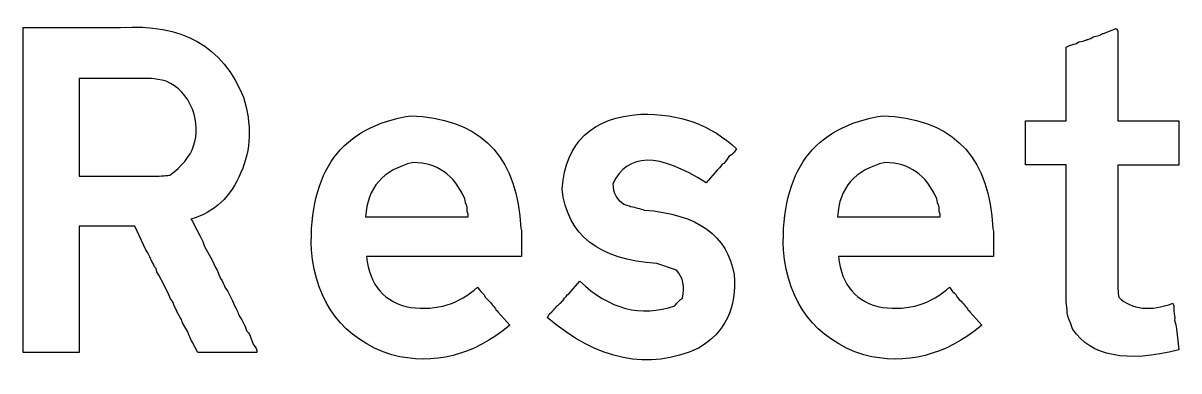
# Model space of a CAD drawing. Extents: x 80 to 325, y 41 to 447.
# Drawn here: x 197.78 to 207.18, y 124.87 to 127.69 of the extents above; entities that cross this region are included whole.
import ezdxf

# ---------------------------------------------------------------- set-up
doc = ezdxf.new("R2010")
doc.units = 0
doc.layers.add('For_Cutting', color=7, linetype='CONTINUOUS')

msp = doc.modelspace()

# ---------------------------------------------------------------- linework, layer by layer
at = {"layer": 'For_Cutting', "color": 7}
for points in [[(198.782145, 125.85329), (198.692575, 126.04621), (198.665015, 126.04621), (198.547882, 126.04621), (198.527212, 126.04621), (198.444532, 126.04621), (198.423862, 126.04621), (198.396302, 126.04621), (198.375632, 126.04621), (198.237828, 126.04621), (198.237828, 125.01957), (198.210268, 125.01957), (198.086245, 125.01957), (198.058685, 125.01957), (198.031125, 125.01957), (198.003565, 125.01957), (197.886431, 125.01957), (197.865761, 125.01957), (197.783081, 125.01957), (197.783081, 125.04717), (197.783081, 125.1712), (197.783081, 125.2263), (197.783081, 125.2814), (197.783081, 125.3021), (197.783081, 125.3297), (197.783081, 125.45372), (197.783081, 125.47442), (197.783081, 125.61223), (197.783081, 125.66733), (197.783081, 125.69493), (197.783081, 125.81895), (197.783081, 125.83965), (197.783081, 125.86035), (197.783081, 126.07394), (197.783081, 126.12214), (197.783081, 126.14284), (197.783081, 126.17044), (197.783081, 126.29447), (197.783081, 126.39097), (197.783081, 126.41167), (197.783081, 126.44617), (197.783081, 126.46687), (197.783081, 126.49447), (197.783081, 126.51517), (197.783081, 126.65298), (197.783081, 126.77011), (197.783081, 126.79081), (197.783081, 126.87351), (197.783081, 126.96311), (197.783081, 126.99071), (197.783081, 127.10784), (197.783081, 127.12854), (197.783081, 127.21124), (197.783081, 127.28704), (197.783081, 127.32144), (197.783081, 127.41104), (197.783081, 127.43864), (197.783081, 127.55577), (197.783081, 127.57647), (197.783081, 127.65917), (197.810683, 127.65808)], [(197.810683, 127.65808), (197.934707, 127.65808), (198.010497, 127.65808), (198.038057, 127.65808), (198.065617, 127.65808), (198.093177, 127.65808), (198.120737, 127.65808), (198.23787, 127.65808), (198.25854, 127.65808), (198.34122, 127.65808), (198.36189, 127.65808), (198.575486, 127.65808)], [(206.568123, 127.61155), (206.671474, 127.65119)], [(206.264963, 125.51534), (206.264963, 125.65314), (206.264963, 125.69444), (206.264963, 125.71514), (206.264963, 125.74274), (206.264963, 125.76344), (206.264963, 125.79784), (206.264963, 125.81854), (206.264963, 125.84614), (206.264963, 125.86684), (206.264963, 126.00464), (206.264963, 126.03224), (206.264963, 126.05984), (206.264963, 126.08054), (206.264963, 126.20457), (206.264963, 126.29417), (206.264963, 126.32177), (206.264963, 126.4389), (206.264963, 126.4596), (206.264963, 126.5423), (206.237403, 126.5423), (206.209843, 126.5423), (206.182283, 126.5423), (206.154723, 126.5423), (206.03759, 126.5423), (206.01692, 126.5423), (205.93424, 126.5423), (205.93424, 126.6388), (205.93424, 126.6595), (205.93424, 126.6939), (205.93424, 126.7146), (205.93424, 126.7422), (205.93424, 126.7629), (205.93424, 126.9007), (205.9618, 126.9007), (205.98936, 126.9007), (206.01692, 126.9007), (206.04448, 126.9007), (206.161613, 126.9007), (206.216733, 126.9007), (206.264963, 126.9007), (206.264963, 126.942), (206.264963, 126.9696), (206.264963, 127.09362), (206.264963, 127.16942), (206.264963, 127.19702), (206.264963, 127.22462), (206.264963, 127.25222), (206.264963, 127.27982), (206.264963, 127.39695), (206.264963, 127.41765), (206.264963, 127.50035), (206.292523, 127.51415), (206.320083, 127.52115), (206.347643, 127.52815), (206.368313, 127.54195), (206.402763, 127.54895)], [(206.464773, 127.56995), (206.485443, 127.58375), (206.540563, 127.59755)], [(206.685254, 127.61679), (206.685254, 126.9002), (206.719704, 126.9002), (206.747264, 126.9002), (206.781714, 126.9002), (206.809274, 126.9002), (206.843724, 126.9002), (206.933294, 126.9002), (206.960854, 126.9002), (207.077987, 126.9002), (207.133107, 126.9002), (207.181337, 126.9002), (207.181337, 126.54191), (207.146887, 126.54191), (207.119327, 126.54191), (207.084877, 126.54191), (207.057317, 126.54191), (207.022867, 126.54191), (206.933297, 126.54191), (206.905737, 126.54191), (206.788604, 126.54191), (206.767934, 126.54191), (206.685254, 126.54191), (206.685254, 125.61863)], [(198.782192, 127.2451), (198.692622, 127.2451), (198.665062, 127.2451), (198.541039, 127.2451), (198.513479, 127.2451), (198.485919, 127.2451), (198.458359, 127.2451), (198.341226, 127.2451), (198.320556, 127.2451), (198.237876, 127.2451), (198.237875, 126.45229)], [(198.947552, 127.2241), (198.913102, 127.2311), (198.878652, 127.2381)], [(200.933705, 126.94139), (200.933664, 126.9415)], [(202.806079, 126.95511), (202.806075, 126.95528)], [(204.771543, 126.94139), (204.771503, 126.9415)], [(203.584667, 126.67278), (203.563997, 126.64518), (203.543327, 126.62448), (203.522657, 126.61068), (203.508877, 126.58998), (203.495097, 126.56928), (203.481317, 126.55548), (203.467537, 126.54848)], [(198.237875, 126.45229), (198.258545, 126.45229), (198.279215, 126.45229), (198.417019, 126.45229), (198.451469, 126.45229), (198.479029, 126.45229), (198.513479, 126.45229), (198.582379, 126.45229), (198.609939, 126.45229), (198.685729, 126.45229), (198.706399, 126.45229), (198.727069, 126.45229), (198.754629, 126.45229), (198.775299, 126.45229), (198.823529, 126.45229)], [(203.426197, 126.50028), (203.336627, 126.39693)], [(200.568483, 126.12156), (200.609823, 126.12156), (200.726956, 126.12156), (200.768296, 126.12156), (200.802746, 126.12156), (200.844086, 126.12156), (200.871646, 126.12156), (200.99567, 126.12156), (201.07146, 126.12156), (201.09902, 126.12156), (201.12658, 126.12156), (201.15414, 126.12156), (201.1817, 126.12156), (201.298833, 126.12156), (201.353953, 126.12156), (201.402183, 126.12156), (201.402183, 126.14226)], [(201.822499, 126.12845), (201.829399, 126.0251)], [(204.406322, 126.12156), (204.447662, 126.12156), (204.564795, 126.12156), (204.606135, 126.12156), (204.640585, 126.12156), (204.681925, 126.12156), (204.709485, 126.12156), (204.833509, 126.12156), (204.909299, 126.12156), (204.936859, 126.12156), (204.964419, 126.12156), (204.991979, 126.12156), (205.019539, 126.12156), (205.136672, 126.12156), (205.191792, 126.12156), (205.240022, 126.12156), (205.240022, 126.14226)], [(205.660338, 126.12845), (205.667238, 126.0251)], [(199.147373, 126.10089), (199.161153, 126.08709), (199.168053, 126.06639), (199.223173, 125.96304), (199.243843, 125.92174), (199.257623, 125.88044), (199.319633, 125.77019), (199.347193, 125.70819), (199.360973, 125.68749), (199.367873, 125.66679), (199.388543, 125.61859)], [(201.836299, 126.0044), (201.836299, 125.79769), (201.781179, 125.79769), (201.643375, 125.79769), (201.622705, 125.79769), (201.602035, 125.79769), (201.388439, 125.79769), (201.340209, 125.79769), (201.298869, 125.79769), (201.250639, 125.79769), (201.209299, 125.79769), (201.174849, 125.79769), (201.133509, 125.79769), (201.105949, 125.79769), (200.981925, 125.79769), (200.906135, 125.79769), (200.878575, 125.79769), (200.851015, 125.79769), (200.823455, 125.79769), (200.795895, 125.79769), (200.678762, 125.79769), (200.658092, 125.79769), (200.575412, 125.79769)], [(205.674138, 126.0044), (205.674138, 125.79769), (205.619018, 125.79769), (205.481214, 125.79769), (205.460544, 125.79769), (205.439874, 125.79769), (205.226278, 125.79769), (205.178048, 125.79769), (205.136708, 125.79769), (205.088478, 125.79769), (205.047138, 125.79769), (205.012688, 125.79769), (204.971348, 125.79769), (204.943788, 125.79769), (204.819764, 125.79769), (204.743974, 125.79769), (204.716414, 125.79769), (204.688854, 125.79769), (204.661294, 125.79769), (204.633734, 125.79769), (204.516601, 125.79769), (204.495931, 125.79769), (204.413251, 125.79769)], [(198.995785, 125.43959), (198.982005, 125.45339), (198.975105, 125.46719), (198.968205, 125.48789), (198.926865, 125.57059), (198.885525, 125.64639), (198.871745, 125.67399), (198.864845, 125.70159), (198.851065, 125.71539), (198.844165, 125.73609), (198.830385, 125.75679), (198.823485, 125.77059)], [(203.095467, 125.68733), (202.936993, 125.74243)], [(202.199735, 125.47362), (202.206635, 125.48742), (202.220415, 125.49442), (202.309985, 125.59777)], [(199.464333, 125.48079), (199.485003, 125.43949), (199.498783, 125.40509)], [(201.533148, 125.48765), (201.540048, 125.46695), (201.560718, 125.44625)], [(205.370986, 125.48765), (205.377886, 125.46695), (205.398556, 125.44625)], [(199.030265, 125.36369), (199.023365, 125.37749), (199.009585, 125.40509), (199.002685, 125.42579)], [(202.172175, 125.43912), (202.185955, 125.45982)], [(207.133127, 125.41884), (207.140027, 125.39814), (207.140027, 125.35684)], [(199.119845, 125.19139), (199.099175, 125.22589), (199.078505, 125.26029), (199.071605, 125.28789)], [(201.643398, 125.34975), (201.739858, 125.23951)], [(202.048155, 125.30122), (202.061935, 125.32882), (202.082605, 125.34952), (202.096385, 125.36332)], [(205.481236, 125.34975), (205.577696, 125.23951)], [(206.271863, 125.34305), (206.271863, 125.36375)], [(199.602133, 125.19147), (199.615913, 125.17767), (199.622813, 125.16387), (199.629713, 125.15007), (199.657273, 125.08117)], [(206.320103, 125.20525), (206.313203, 125.21905), (206.299423, 125.26035)], [(207.160707, 125.21214), (207.181377, 125.03988)], [(199.684833, 125.01917), (199.664163, 125.01917), (199.540139, 125.01917), (199.450569, 125.01917), (199.423009, 125.01917), (199.305875, 125.01917), (199.285205, 125.01917), (199.202525, 125.01917), (199.181855, 125.06047)]]:
    msp.add_lwpolyline(points, dxfattribs=at)
for points in [[(200.954311, 126.56254)], [(204.79215, 126.56254)]]:
    msp.add_lwpolyline(points, close=True, dxfattribs=at)
for points in [[(198.575486, 127.65808), (199.073877, 127.694813), (199.406903, 127.50648), (199.574564, 127.09308)], [(206.671474, 127.65119), (206.680661, 127.640857), (206.685254, 127.62939), (206.685254, 127.61679)], [(206.402763, 127.54895), (206.409656, 127.553617), (206.416546, 127.55595), (206.423433, 127.55595)], [(206.423433, 127.55595), (206.43032, 127.560617), (206.43721, 127.56295), (206.444103, 127.56295)], [(206.444103, 127.56295), (206.450996, 127.567617), (206.457886, 127.56995), (206.464773, 127.56995)], [(206.540563, 127.59755), (206.545163, 127.60355), (206.549756, 127.605883), (206.554343, 127.60455)], [(206.554343, 127.60455), (206.558943, 127.61055), (206.563536, 127.612883), (206.568123, 127.61155)], [(198.878652, 127.2381), (198.841905, 127.244967), (198.809752, 127.2473), (198.782192, 127.2451)], [(199.161148, 126.99673), (199.115215, 127.102377), (199.044016, 127.178167), (198.947552, 127.2241)], [(199.574564, 127.09308), (199.643466, 126.872593), (199.636576, 126.668183), (199.553894, 126.47985)], [(198.975113, 126.45929), (199.172632, 126.59939), (199.234643, 126.778537), (199.161148, 126.99673)], [(200.127552, 125.85274), (200.106879, 126.492373), (200.375596, 126.855257), (200.933705, 126.94139)], [(200.933664, 126.9415), (201.469951, 126.921967), (201.766229, 126.65095), (201.822499, 126.12845)], [(202.165291, 126.34877), (202.196298, 126.72773), (202.409894, 126.929843), (202.806079, 126.95511)], [(202.806075, 126.95528), (203.119579, 126.96128), (203.37911, 126.867113), (203.584667, 126.67278)], [(203.96539, 125.85274), (203.944717, 126.492373), (204.213434, 126.855257), (204.771543, 126.94139)], [(204.771503, 126.9415), (205.30779, 126.921967), (205.604068, 126.65095), (205.660338, 126.12845)], [(203.336627, 126.39693), (202.951924, 126.64383), (202.699284, 126.641497), (202.578705, 126.38993)], [(200.954334, 126.56254), (200.709732, 126.504007), (200.581115, 126.357013), (200.568483, 126.12156)], [(201.374613, 126.26626), (201.290782, 126.46148), (201.150682, 126.56024), (200.954311, 126.56254)], [(203.467537, 126.54848), (203.451457, 126.52668), (203.437677, 126.510613), (203.426197, 126.50028)], [(204.792173, 126.56254), (204.547571, 126.504007), (204.418954, 126.357013), (204.406322, 126.12156)], [(205.212452, 126.26626), (205.128621, 126.46148), (204.98852, 126.56024), (204.79215, 126.56254)], [(198.823529, 126.45229), (198.885542, 126.450957), (198.93607, 126.45329), (198.975113, 126.45929)], [(199.553894, 126.47985), (199.473509, 126.283483), (199.338002, 126.157163), (199.147373, 126.10089)], [(202.936993, 125.74243), (202.463866, 125.771163), (202.206632, 125.973277), (202.165291, 126.34877)], [(202.578705, 126.38993), (202.579838, 126.315283), (202.609695, 126.260163), (202.668275, 126.22457)], [(201.395283, 126.19736), (201.383796, 126.22376), (201.376906, 126.246727), (201.374613, 126.26626)], [(202.668275, 126.22457), (202.692388, 126.217703), (202.710762, 126.210803), (202.723395, 126.20387)], [(205.233122, 126.19736), (205.221635, 126.22376), (205.214745, 126.246727), (205.212452, 126.26626)], [(201.402183, 126.14226), (201.395296, 126.16066), (201.392996, 126.179027), (201.395283, 126.19736)], [(202.723395, 126.20387), (202.765882, 126.197003), (202.802629, 126.187803), (202.833638, 126.17627)], [(202.833638, 126.17627), (203.268869, 126.143003), (203.512322, 125.968453), (203.563998, 125.65262)], [(205.240022, 126.14226), (205.233129, 126.16066), (205.230829, 126.179027), (205.233122, 126.19736)], [(201.829399, 126.0251), (201.833999, 126.018233), (201.836299, 126.011333), (201.836299, 126.0044)], [(205.667238, 126.0251), (205.671838, 126.018233), (205.674138, 126.011333), (205.674138, 126.0044)], [(198.823485, 125.77059), (198.808558, 125.80619), (198.794778, 125.833757), (198.782145, 125.85329)], [(200.782121, 124.99835), (200.384786, 125.13041), (200.166597, 125.415207), (200.127552, 125.85274)], [(204.619959, 124.99835), (204.222624, 125.13041), (204.004435, 125.415207), (203.96539, 125.85274)], [(200.575412, 125.79769), (200.600679, 125.563423), (200.720109, 125.42562), (200.933702, 125.38428)], [(204.413251, 125.79769), (204.438518, 125.563423), (204.557948, 125.42562), (204.771541, 125.38428)], [(203.143697, 125.45995), (203.166664, 125.55297), (203.150587, 125.628763), (203.095467, 125.68733)], [(199.388543, 125.61859), (199.40577, 125.593323), (199.417253, 125.570357), (199.422993, 125.54969)], [(202.309985, 125.59777), (202.548845, 125.37039), (202.806079, 125.303783), (203.081687, 125.39795)], [(203.563998, 125.65262), (203.588111, 125.381607), (203.491649, 125.18179), (203.27461, 125.05317)], [(206.685254, 125.61863), (206.682987, 125.557763), (206.685287, 125.507233), (206.692154, 125.46704)], [(199.422993, 125.54969), (199.442513, 125.524423), (199.456293, 125.501457), (199.464333, 125.48079)], [(200.933702, 125.38428), (201.149595, 125.35788), (201.331037, 125.413003), (201.478028, 125.54965)], [(201.478028, 125.54965), (201.494108, 125.524383), (201.512481, 125.503717), (201.533148, 125.48765)], [(202.185955, 125.45982), (202.190555, 125.467887), (202.195148, 125.472487), (202.199735, 125.47362)], [(204.771541, 125.38428), (204.987434, 125.35788), (205.168875, 125.413003), (205.315866, 125.54965)], [(205.315866, 125.54965), (205.331946, 125.524383), (205.350319, 125.503717), (205.370986, 125.48765)], [(206.271863, 125.36375), (206.264976, 125.42575), (206.262676, 125.47628), (206.264963, 125.51534)], [(199.002685, 125.42579), (198.996952, 125.430457), (198.994652, 125.435057), (198.995785, 125.43959)], [(199.498783, 125.40509), (199.518303, 125.371823), (199.532083, 125.341957), (199.540123, 125.31549)], [(201.560718, 125.44625), (201.591725, 125.417517), (201.614691, 125.38995), (201.629618, 125.36355)], [(202.096385, 125.36332), (202.119352, 125.390853), (202.140022, 125.41152), (202.158395, 125.42532)], [(202.158395, 125.42532), (202.162995, 125.433387), (202.167588, 125.437987), (202.172175, 125.43912)], [(203.081687, 125.39795), (203.10236, 125.425483), (203.12303, 125.44615), (203.143697, 125.45995)], [(205.398556, 125.44625), (205.429563, 125.417517), (205.452529, 125.38995), (205.467456, 125.36355)], [(206.692154, 125.46704), (206.801249, 125.367133), (206.94824, 125.351067), (207.133127, 125.41884)], [(199.071605, 125.28789), (199.050932, 125.315423), (199.037152, 125.34069), (199.030265, 125.36369)], [(199.540123, 125.31549), (199.57113, 125.271823), (199.5918, 125.230483), (199.602133, 125.19147)], [(201.629618, 125.36355), (201.637658, 125.358883), (201.642251, 125.354283), (201.643398, 125.34975)], [(203.27461, 125.05317), (202.86694, 124.86943), (202.458122, 124.952113), (202.048155, 125.30122)], [(205.467456, 125.36355), (205.475496, 125.358883), (205.480089, 125.354283), (205.481236, 125.34975)], [(206.299423, 125.26035), (206.285643, 125.292483), (206.276456, 125.32005), (206.271863, 125.34305)], [(207.140027, 125.35684), (207.146914, 125.329307), (207.149214, 125.30404), (207.146927, 125.28104)], [(207.146927, 125.28104), (207.154967, 125.25464), (207.15956, 125.231673), (207.160707, 125.21214)], [(199.181855, 125.06047), (199.153148, 125.111003), (199.132478, 125.154643), (199.119845, 125.19139)], [(201.739858, 125.23951), (201.444728, 124.993757), (201.125482, 124.91337), (200.782121, 124.99835)], [(205.577696, 125.23951), (205.282566, 124.993757), (204.96332, 124.91337), (204.619959, 124.99835)], [(207.181377, 125.03988), (206.754185, 124.933087), (206.467094, 124.98821), (206.320103, 125.20525)], [(199.657273, 125.08117), (199.6745, 125.060503), (199.683686, 125.039837), (199.684833, 125.01917)]]:
    msp.add_open_spline(points, degree=3, dxfattribs=at)

doc.saveas('drawing.dxf')
